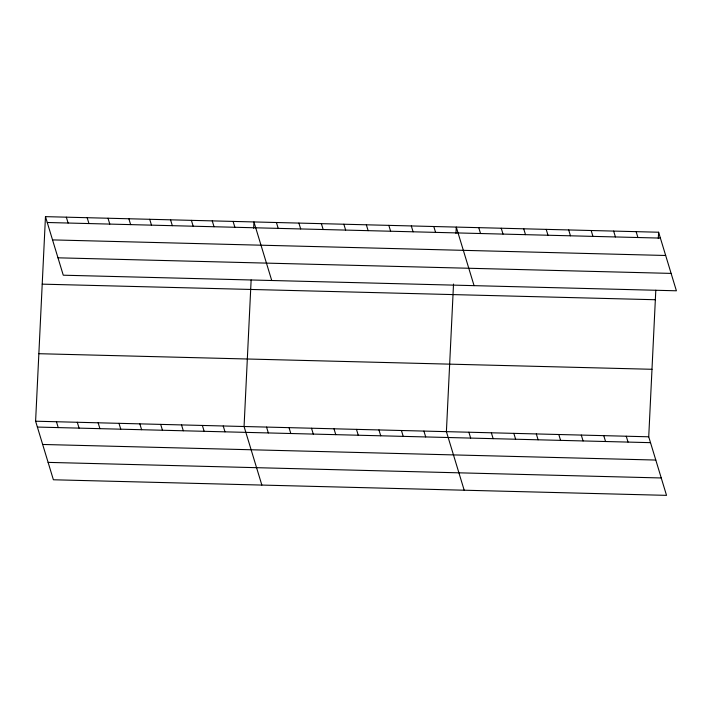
<?xml version="1.0" encoding="UTF-8"?>
<svg xmlns="http://www.w3.org/2000/svg" width="712" height="712" viewBox="0 0 712 712"><rect width="100%" height="100%" fill="white"/><g stroke="black" fill="none" stroke-linecap="round" stroke-linejoin="round"><path stroke-width="1.07" d="M655.805 290.238L648.73 436.794L666.53 495.356L53.391 479.772L35.6 421.21L45.47 216.644L658.609 232.228L676.4 290.79L63.27 275.206L45.47 216.644M251.14 279.958L244.065 426.506L261.856 485.077M253.632 228.267L253.935 221.939L271.735 280.501M453.526 284.043L446.397 431.65L464.197 490.212M455.965 233.411L456.276 227.084L474.067 285.645M658.297 238.556L658.609 232.228M47.25 222.5L660.389 238.093M52.537 239.9L665.676 255.483M57.984 257.815L671.113 273.399M42.213 284.15L655.351 299.734M38.857 353.704L651.996 369.288M35.6 421.21L648.73 436.794M37.38 427.067L650.519 442.659M42.667 444.466L655.797 460.05M48.113 462.382L661.243 477.966M636.128 231.658L637.908 237.514M613.646 231.08L615.426 236.945M591.165 230.51L592.945 236.375M568.683 229.94L570.463 235.805M626.249 436.225L628.037 442.081M546.202 229.371L547.982 235.227M603.767 435.655L605.556 441.511M523.721 228.801L525.501 234.657M581.286 435.077L583.075 440.942M501.239 228.223L503.019 234.088M558.804 434.507L560.584 440.372M478.758 227.653L480.538 233.518M536.323 433.937L538.103 439.802M513.841 433.368L515.622 439.224M433.795 226.514L435.575 232.37M491.36 432.789L493.14 438.654M411.313 225.944L413.094 231.8M468.879 432.22L470.659 438.085M388.823 225.366L390.612 231.231M366.342 224.796L368.131 230.661M423.916 431.08L425.696 436.945M343.86 224.227L345.649 230.092M401.435 430.511L403.215 436.367M321.379 223.657L323.168 229.513M378.953 429.932L380.733 435.797M298.898 223.087L300.687 228.944M356.472 429.363L358.252 435.228M276.416 222.509L278.205 228.374M333.99 428.793L335.77 434.658M311.509 428.224L313.289 434.08M233.091 221.414L234.871 227.27M289.028 427.654L290.808 433.51M212.247 220.88L214.027 226.745M266.546 427.075L268.326 432.94M191.395 220.346L193.183 226.211M170.551 219.821L172.331 225.686M223.221 425.981L225.001 431.837M149.707 219.287L151.487 225.152M202.368 425.447L204.157 431.312M128.863 218.762L130.643 224.627M181.524 424.922L183.304 430.778M108.01 218.228L109.79 224.093M160.681 424.388L162.461 430.253M87.167 217.703L88.947 223.559M139.837 423.854L141.617 429.719M66.323 217.169L68.103 223.034M118.984 423.328L120.764 429.194M98.14 422.795L99.92 428.66M77.296 422.269L79.076 428.135M56.444 421.735L58.224 427.601"/></g></svg>
